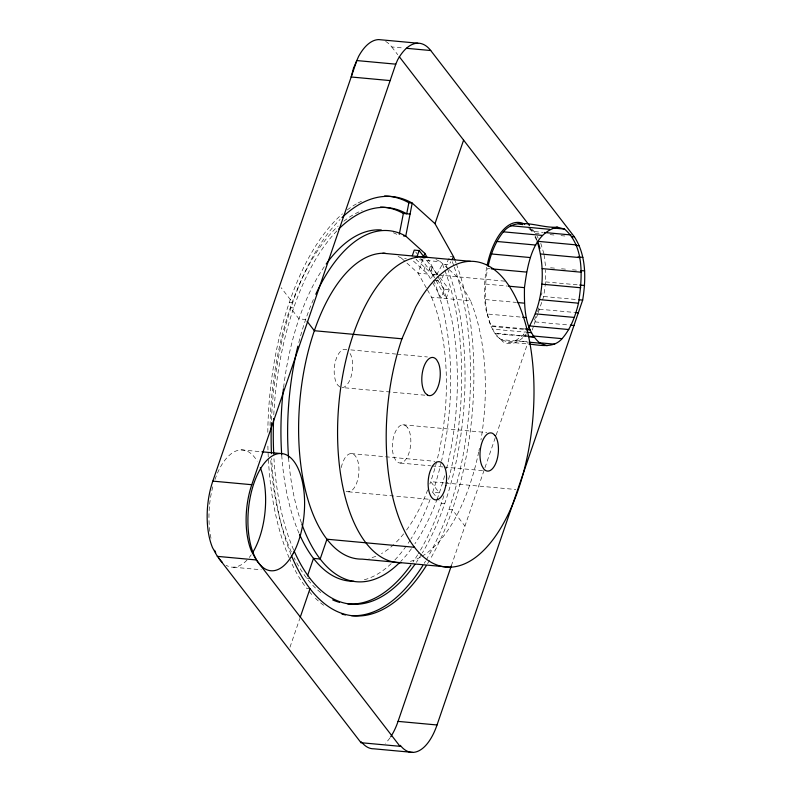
<?xml version="1.0" encoding="UTF-8"?>
<svg xmlns="http://www.w3.org/2000/svg" width="792" height="792" viewBox="0 0 792 792"><rect width="100%" height="100%" fill="white"/><g stroke="black" fill="none" stroke-linecap="round" stroke-linejoin="round"><path stroke-width="0.59" stroke-dasharray="3.96 2.97" d="M523.72 328.749L490.842 325.72C483.783 307.692 484.516 287.357 487.535 268.488L489.971 268.716M542.53 299.97L543.708 296.505L545.619 281.902L545.678 269.755M289.971 647.232L299.812 618.502M422.839 259.172L418.047 273.141L426.858 288.842M423.859 270.488L425.73 265.003M432.877 274.26L430.997 279.754L427.789 274.042L411.187 259.043M437.184 279.853L444.362 289.159L441.302 298.109L432.145 281.794M439.897 277.507L449.232 289.615L446.173 298.554L432.66 274.497L430.601 265.449L428.729 270.933L431.63 269.973M451.321 565.825L484.555 468.894M484.961 467.726L495.772 436.234M496.178 435.065L527.809 342.896M532.214 330.066L533.818 325.393M534.214 324.225L537.788 313.82M538.184 312.662L542.134 301.128M436.59 274.973L442.441 264.162L449.133 264.775L450.787 261.736M449.084 258.39L445.787 264.469A199.119 94.525 -84.7 0 1 447.054 267.607M443.867 274.507L440.342 280.992A176.279 83.685 -84.7 0 1 446.53 468.597M526.779 336.55L495.119 333.63L496.337 335.808L500.999 339.6L508.197 342.134L515.74 340.59L523.126 335.065L525.809 331.412M448.272 268.844L440.401 261.746L416.057 259.499L432.66 274.497L437.748 274.715L425.581 258.935M385.635 41.412A56.569 26.859 -84.7 0 1 391.763 46.936L403.94 48.064M528.838 228.423L532.095 231.363L543.055 232.383M530.185 228.541L535.442 233.284L539.095 233.62M550.054 234.63L554.925 235.085M561.013 235.64L565.874 236.095M450.183 256.361L453.529 256.677M550.559 267.775L556.647 268.33M561.518 268.785L566.389 269.231M572.477 269.795L577.348 270.24M398.089 256.45A153.45 72.844 -84.7 0 1 401.445 258.152L406.316 258.598M545.619 281.902L579.714 285.041M427.789 274.042L418.047 273.141L401.445 258.152M432.66 274.497L437.53 274.943M438.748 275.052L505.672 281.229M485.496 284.041L507.415 286.07M434.768 280.477L440.342 280.992L428.413 259.727M543.708 296.505L576.586 299.544M444.362 289.159L449.232 289.615M485.427 299.564L515.869 302.376M427.452 289.882L431.561 297.208L470.527 300.802A153.45 72.844 -84.7 0 1 480.952 440.005M539.362 309.207L574.675 312.464M486.743 267.231A60.093 28.532 -84.7 0 0 486.13 310.543L487.318 313.998L521.413 317.147M535.016 321.898L569.111 325.037M289.327 302.336L292.674 302.643L281.13 287.674M293.664 307.949L290.317 307.642L298.97 318.869L305.663 319.483M487.318 313.998L491.04 326.363L523.918 329.393M491.04 326.363L492.575 329.106L525.452 332.145M523.126 335.065L526.779 335.402M492.575 329.106L494.653 333.155L526.314 336.075M515.74 340.59L527.918 341.708M494.653 333.155L500.999 339.6L527.789 342.065M508.197 342.134L527.67 343.926M350.787 349.896L395.812 354.044M397.03 354.163L427.452 356.964M424.868 395.198L342.114 387.565A19.176 9.108 -84.7 0 0 351.371 375.626A19.176 9.108 -84.7 0 0 350.797 354.826L349.104 351.816M402.89 424.789L486.852 432.541M351.024 453.578L434.986 461.32M400.307 463.033L430.729 465.835M431.937 465.943L442.896 466.953M444.114 467.072L483.051 470.666M241.253 449.886L261.954 451.796M444.084 482.882L430.69 481.645L439.342 492.872L432.66 492.258L438.303 499.574M445.302 482.991L515.869 489.505M348.44 491.812L431.185 499.445M444.658 503.791L441.312 503.484L439.006 500.495M448.985 509.404L452.331 509.711L464.934 526.066M233.313 567.201L261.32 569.785M306.712 578.19L310.058 578.497M310.009 588.703L306.672 588.397A210.533 99.941 -84.7 0 1 289.694 559.033M449.153 269.636L457.014 276.745L470.527 300.802M339.798 386.951L337.719 385.08A19.176 9.108 -84.7 0 1 335.462 361.271A19.176 9.108 -84.7 0 1 347.025 349.945M500.999 339.6L502.861 341.698A60.232 28.591 -84.7 0 0 526.442 333.699M391.763 46.936L397.752 54.707M532.442 229.403L535.442 233.284M415.681 251.965L417.117 253.826M420.71 258.479L434.313 276.121M537.095 236.244L538.204 238.214M534.917 236.877L537.174 241.273M540.768 243.312L543.916 253.767M544.064 254.895L545.688 267.32M346.114 491.198A19.176 9.108 -84.7 0 0 357.004 482.13L358.232 477.507A19.176 9.108 -84.7 0 0 355.42 456.063A19.176 9.108 -84.7 0 0 344.183 459.281L342.461 463.261A19.176 9.108 -84.7 0 0 341.233 467.884M431.561 297.208A153.45 72.844 -84.7 0 1 436.917 460.607M436.61 461.825A153.45 72.844 -84.7 0 1 429.868 484.011M427.71 489.852A153.45 72.844 -84.7 0 1 406.435 530.194M403.653 533.838A153.45 72.844 -84.7 0 1 394.673 543.708M393.743 544.569A153.45 72.844 -84.7 0 1 381.437 553.608M375.794 556.301A153.45 72.844 -84.7 0 1 368.933 558.36M435.917 259.548A153.45 72.844 -84.7 0 1 440.401 261.746M479.457 448.232A153.45 72.844 -84.7 0 1 478.962 450.707M478.714 451.945A153.45 72.844 -84.7 0 1 421.354 556.667M420.403 557.202A153.45 72.844 -84.7 0 1 407.9 561.964M444.639 475.735A176.279 83.685 -84.7 0 1 437.669 497.643M437.233 498.821A176.279 83.685 -84.7 0 1 414.929 543.738M411.424 548.717A176.279 83.685 -84.7 0 1 400.633 561.548M301.386 522.789A176.279 83.685 -84.7 0 1 288.585 457.954M298.782 342.57A176.279 83.685 -84.7 0 1 313.79 298.614M393.317 232.749A176.279 83.685 -84.7 0 1 396.792 234.303M433.66 280.378A176.279 83.685 -84.7 0 1 441.589 460.726M441.312 461.944A176.279 83.685 -84.7 0 1 431.828 494.644M430.106 499.386A176.279 83.685 -84.7 0 1 410.969 538.916M410.296 539.986A176.279 83.685 -84.7 0 1 406.85 545.153M406.147 546.143A176.279 83.685 -84.7 0 1 394.852 559.984M391.189 563.637A176.279 83.685 -84.7 0 1 363.231 580.051M299 533.184A176.279 83.685 -84.7 0 1 281.714 454.836M283.585 387.585A176.279 83.685 -84.7 0 1 324.779 265.973M447.47 268.666A199.119 94.525 -84.7 0 1 422.334 552.964M421.681 554.044A199.119 94.525 -84.7 0 1 416.295 562.399M293.575 549.737A199.119 94.525 -84.7 0 1 273.983 458.697M273.794 414.751A199.119 94.525 -84.7 0 1 337.818 229.937M442.441 264.162A199.119 94.525 -84.7 0 1 444.53 269.428M444.936 270.517A199.119 94.525 -84.7 0 1 447.589 483.061M443.867 495.723A199.119 94.525 -84.7 0 1 418.334 553.737M417.671 554.816A199.119 94.525 -84.7 0 1 412.949 562.092M320.74 592.584A199.119 94.525 -84.7 0 1 294.099 557.766M291.298 551.866A199.119 94.525 -84.7 0 1 270.715 459.657M270.042 425.552A199.119 94.525 -84.7 0 1 338.154 226.066M343.777 221.255A199.119 94.525 -84.7 0 1 362.152 210.533M389.991 737.847A54.311 25.78 -84.7 0 1 385.407 743.262M214.969 479.606A58.846 27.938 -84.7 0 1 257.222 461.221M251.213 554.806A58.846 27.938 -84.7 0 1 249.223 557.499M247.015 560.053A58.846 27.938 -84.7 0 1 226.185 565.32M210.999 538.253A58.846 27.938 -84.7 0 1 209.514 505.464M209.632 504.286A58.846 27.938 -84.7 0 1 213.196 485.318M455.202 260.865A210.533 99.941 -84.7 0 1 456.024 263.013M456.43 264.102A210.533 99.941 -84.7 0 1 430.204 559.202M429.541 560.33A210.533 99.941 -84.7 0 1 427.531 563.676M291.06 554.648A210.533 99.941 -84.7 0 1 271.666 458.449M271.458 420.196A210.533 99.941 -84.7 0 1 340.124 219.404M452.272 261.627A210.533 99.941 -84.7 0 1 453.885 265.993M454.271 267.102A210.533 99.941 -84.7 0 1 426.195 560.023M425.532 561.152A210.533 99.941 -84.7 0 1 424.185 563.369M323.7 605.276A210.533 99.941 -84.7 0 1 315.345 598.207M311.781 594.505A210.533 99.941 -84.7 0 1 308.335 590.505M289.169 557.825A210.533 99.941 -84.7 0 1 268.32 458.142M268.26 456.935A210.533 99.941 -84.7 0 1 267.835 443.52M267.805 432.353A210.533 99.941 -84.7 0 1 342.441 213.83M347.233 209.939A210.533 99.941 -84.7 0 1 356.905 203.594M358.033 202.98A210.533 99.941 -84.7 0 1 361.469 201.277M535.224 236.214A60.232 28.591 -84.7 0 1 536.887 239.62M541.916 292.773A60.232 28.591 -84.7 0 1 541.54 295.168M538.738 307.821A60.232 28.591 -84.7 0 1 537.412 312.167M535.847 316.553A60.232 28.591 -84.7 0 1 533.6 321.839M529.848 228.522A60.093 28.532 -84.7 0 1 532.095 231.363M407.286 427.284L405.217 425.403A19.176 9.108 -84.7 0 0 394.327 434.481A19.176 9.108 -84.7 0 0 394.218 457.528L395.901 460.538A19.176 9.108 -84.7 0 0 408.87 453.341A19.176 9.108 -84.7 0 0 407.286 427.284"/><path stroke-width="1.19" d="M547.153 345.728L539.966 343.193C524.264 329.809 524.264 306.613 524.462 287.644C527.393 265.954 532.085 233.363 557.251 227.146L564.548 229.076C585.09 246.698 582.179 279.002 578.497 303.197C575.408 315.949 570.864 328.65 562.082 338.659C553.578 348.569 540.154 345.183 528.888 344.045M430.729 50.53A56.569 26.859 -84.7 0 0 397.564 60.014L395.772 64.162L356.806 60.558L212.82 481.12A55.321 26.265 -84.7 0 0 212.504 547.618L217.345 556.36L361.023 742.708L399.99 746.302L400.316 745.351A54.311 25.78 -84.7 0 0 437.026 724.977L582.674 300.099C586.07 279.022 586.456 255.44 574.398 236.877L430.729 50.53L406.375 48.292M528.502 327.769C543.183 302.415 545.985 270.359 537.481 242.431M399.287 234.343L403.366 213.474L410.048 214.088M454.796 259.806A210.533 99.941 -84.7 0 0 453.529 256.677L434.996 223.661L412.206 203.079L408.86 202.772L406.712 213.781A199.119 94.525 -84.7 0 0 338.738 229.027M488.12 266.26C490.802 253.885 495.396 241.788 503.375 231.828C516.919 215.434 539.827 228.66 557.251 227.146M399.99 746.302L256.311 559.954L251.47 551.212A55.321 26.265 -84.7 0 1 251.777 484.714L395.772 64.162M412.335 255.687L414.246 250.104L419.117 250.549L424.858 258.004M307.504 575.863L313.493 558.39L320.176 559.013L326.957 539.213L414.572 547.292M416.82 257.261L419.117 250.549M300.198 617.354L310.009 588.703M423.235 258.004L424.829 253.351L405.752 236.115L403.514 235.917M434.996 223.661L463.597 140.115M361.023 742.708L361.35 741.758M390.654 736.877A54.311 25.78 -84.7 0 0 398.059 721.383L451.321 565.825M401.94 338.798L415.711 306.94A153.45 72.844 -84.7 0 1 532.412 360.855A153.45 72.844 -84.7 0 1 443.431 566.726A153.45 72.844 -84.7 0 1 401.94 338.798L314.325 330.719L307.108 321.354M451.876 259.717L453.529 256.677M417.75 43.194L378.784 39.6A56.569 26.859 -84.7 0 0 358.598 56.42L353.519 68.161L351.183 76.992L390.149 80.586M552.37 227.947L564.548 229.076M510.711 225.72L549.678 229.314M544.272 232.492L571.062 234.967M571.963 236.66L574.398 236.877M503.375 231.828L542.342 235.422M537.174 241.273L576.14 244.876M575.725 245.411L579.378 245.748M496.782 241.461L535.748 245.055M578.012 256.915L582.882 257.36M540.619 253.984L579.586 257.578M491.377 253.965L530.343 257.558M581.001 270.577L584.654 270.913M382.863 253.242L470.478 261.32M542.213 268.607L581.179 272.2M491.188 268.825L526.492 272.082M579.714 285.041L584.585 285.496M541.847 284.17L580.813 287.763M508.632 286.179L524.462 287.644M579.021 299.762L582.674 300.099M539.53 299.604L578.497 303.197M517.087 302.485L524.393 303.168M575.893 312.573L578.328 312.8M535.442 313.85L574.408 317.443M522.631 317.255L526.284 317.592M570.329 325.156L573.982 325.492M529.838 325.948L568.804 329.541M524.938 328.868L529.808 329.314M526.353 329.62L530.006 329.957M526.67 332.254L531.541 332.699M532.867 335.966L562.082 338.659M527.531 336.194L533.62 336.748M529.204 336.768L534.075 337.224M538.877 342.718L554.707 344.183M529.007 342.184L539.966 343.193M261.954 451.796L280.219 453.479M212.82 481.12L251.777 484.714M449.767 567.201L362.152 559.122A153.45 72.844 -84.7 0 1 299.524 404.861A153.45 72.844 -84.7 0 1 385.229 253.282M217.345 556.36L256.311 559.954M398.059 721.383L437.026 724.977M412.771 752.4L373.804 748.806A54.311 25.78 -84.7 0 1 362.122 742.718M518.285 223.552L522.453 224.651M399.247 56.648L529.452 225.522M424.829 253.351L427.215 257.608M401.118 562.716A153.45 72.844 -84.7 0 1 338.58 407.207A153.45 72.844 -84.7 0 1 425.383 256.954M353.915 581.259A176.279 83.685 -84.7 0 1 299.534 534.382M281.714 454.836A176.279 83.685 -84.7 0 1 283.437 388.793M326.185 263.993A176.279 83.685 -84.7 0 1 381.338 229.967M410.87 565.052A199.119 94.525 -84.7 0 1 347.688 603.851M339.52 602.365A199.119 94.525 -84.7 0 1 332.68 599.891M380.417 207.098A199.119 94.525 -84.7 0 1 403.366 213.474M260.33 467.735A58.846 27.938 -84.7 0 1 252.49 552.846M222.423 562.478A58.846 27.938 -84.7 0 1 218.552 557.806M215.662 552.648A58.846 27.938 -84.7 0 1 214.632 550.331M414.909 564.389A199.119 94.525 -84.7 0 1 294.109 550.965M273.725 453.945A199.119 94.525 -84.7 0 1 273.626 418.453M426.165 565.864A210.533 99.941 -84.7 0 1 291.486 555.687M271.448 453.618A210.533 99.941 -84.7 0 1 271.369 422.68M341.995 217.582A210.533 99.941 -84.7 0 1 412.206 203.079L405.752 236.115A176.279 83.685 -84.7 0 0 315.78 294.238M399.722 562.468A176.279 83.685 -84.7 0 1 301.782 523.898M288.585 457.954A176.279 83.685 -84.7 0 1 297.881 346.173M422.819 565.557A210.533 99.941 -84.7 0 1 351.41 615.632M345.5 614.919A210.533 99.941 -84.7 0 1 341.976 614.127M384.546 196.03A210.533 99.941 -84.7 0 1 408.86 202.772M487.219 264.924A60.093 28.532 -84.7 0 1 524.769 224.324M537.808 241.817A60.232 28.591 -84.7 0 1 539.976 248.401M445.846 485.585L444.619 490.208A19.176 9.108 -84.7 0 1 431.65 497.406A19.176 9.108 -84.7 0 1 430.076 471.349L431.798 467.369A19.176 9.108 -84.7 0 1 443.045 464.152A19.176 9.108 -84.7 0 1 445.846 485.585M494.911 435.362L492.832 433.491A19.176 9.108 -84.7 0 0 481.942 442.56A19.176 9.108 -84.7 0 0 481.833 465.617L483.516 468.626A19.176 9.108 -84.7 0 0 496.485 461.429A19.176 9.108 -84.7 0 0 494.911 435.362M427.413 395.04L425.334 393.159A19.176 9.108 -84.7 0 1 423.76 367.102A19.176 9.108 -84.7 0 1 436.719 359.905L438.412 362.914A19.176 9.108 -84.7 0 1 438.303 385.961A19.176 9.108 -84.7 0 1 427.413 395.04M293.278 553.301A58.846 27.938 -84.7 0 0 287.348 455.36A58.846 27.938 -84.7 0 0 248.114 527.749A58.846 27.938 -84.7 0 0 293.278 553.301"/></g></svg>
